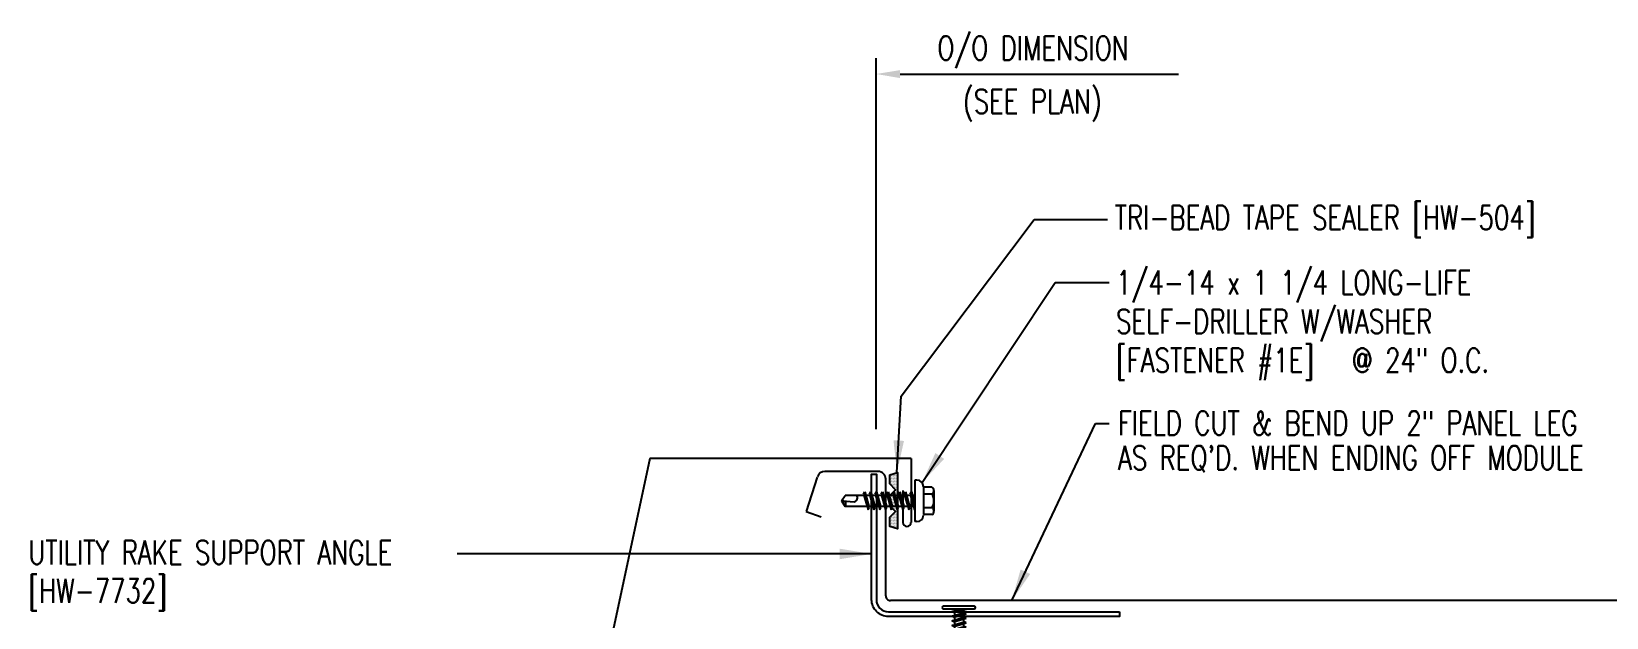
# Model space of a CAD drawing. Header units: inches. Extents: x 3.9 to 42, y 11.1 to 37.7.
# Drawn here: x 4.02 to 28.64, y 28.53 to 37.7 of the extents above; entities that cross this region are included whole.
import ezdxf

# ---------------------------------------------------------------- set-up
doc = ezdxf.new("R2010")
doc.units = ezdxf.units.IN
doc.header["$MEASUREMENT"] = 0
for name, color, linetype in [('DIM', 2, 'Continuous'), ('FASTENER', 9, 'Continuous'), ('PANEL', 11, 'Continuous'), ('STLA', 10, 'Continuous'), ('TAPE', 8, 'Continuous'), ('TEXT', 2, 'Continuous'), ('TRIM', 6, 'Continuous')]:
    doc.layers.add(name, color=color, linetype=linetype)
doc.styles.add('TEXT1', font='ROMANS.shx', dxfattribs={"width": 0.75, "height": 0.375})
doc.dimstyles.new('DETAIL$7$7', dxfattribs={"dimscale": 4, "dimtxt": 0.375, "dimasz": 0.125, "dimexe": 0.0625, "dimexo": 0.125, "dimgap": 0.0625, "dimtad": 1, "dimdec": 4, "dimzin": 3, "dimdsep": 46, "dimlunit": 4, "dimtxsty": 'TEXT1', "dimblk": 'ARCHTICK', "dimcen": 0.0625, "dimclrd": 7, "dimclre": 7, "dimclrt": 2, "dimadec": 0, "dimazin": 0, "dimtfac": 0.59375, "dimtdec": 4, "dimtmove": 2, "dimatfit": 3, "dimfxl": 0, "dimfrac": 2, "dimtolj": 1, "dimtzin": 3, "dimarcsym": 0})

# ---------------------------------------------------------------- blocks, each defined once
blk = doc.blocks.new('*X2')
at = {"color": 0}
for p, q in [((-0.434, 0.135), (-0.434, 0.135)), ((-0.434, 0.123), (-0.434, 0.123)), ((-0.422, 0.141), (-0.422, 0.141)), ((-0.422, 0.129), (-0.422, 0.129)), ((-0.422, 0.117), (-0.422, 0.117)), ((-0.422, 0.105), (-0.422, 0.105)), ((-0.422, 0.094), (-0.422, 0.094)), ((-0.422, 0.082), (-0.422, 0.082)), ((-0.41, 0.135), (-0.41, 0.135)), ((-0.41, 0.123), (-0.41, 0.123)), ((-0.41, 0.111), (-0.41, 0.111)), ((-0.41, 0.1), (-0.41, 0.1)), ((-0.41, 0.088), (-0.41, 0.088)), ((-0.41, 0.076), (-0.41, 0.076)), ((-0.41, 0.064), (-0.41, 0.064)), ((-0.41, 0.053), (-0.41, 0.053)), ((-0.41, 0.041), (-0.41, 0.041)), ((-0.398, 0.141), (-0.398, 0.141)), ((-0.398, 0.129), (-0.398, 0.129)), ((-0.398, 0.117), (-0.398, 0.117)), ((-0.398, 0.105), (-0.398, 0.105)), ((-0.398, 0.094), (-0.398, 0.094)), ((-0.398, 0.082), (-0.398, 0.082)), ((-0.398, 0.07), (-0.398, 0.07)), ((-0.398, 0.059), (-0.398, 0.059)), ((-0.398, 0.047), (-0.398, 0.047)), ((-0.398, 0.035), (-0.398, 0.035)), ((-0.398, 0.023), (-0.398, 0.023)), ((-0.387, 0.135), (-0.387, 0.135)), ((-0.387, 0.123), (-0.387, 0.123)), ((-0.387, 0.111), (-0.387, 0.111)), ((-0.387, 0.1), (-0.387, 0.1)), ((-0.387, 0.088), (-0.387, 0.088)), ((-0.387, 0.076), (-0.387, 0.076)), ((-0.387, 0.064), (-0.387, 0.064)), ((-0.387, 0.053), (-0.387, 0.053)), ((-0.387, 0.041), (-0.387, 0.041)), ((-0.387, 0.029), (-0.387, 0.029)), ((-0.375, 0.141), (-0.375, 0.141)), ((-0.375, 0.129), (-0.375, 0.129)), ((-0.375, 0.117), (-0.375, 0.117)), ((-0.375, 0.105), (-0.375, 0.105)), ((-0.375, 0.094), (-0.375, 0.094)), ((-0.375, 0.082), (-0.375, 0.082)), ((-0.375, 0.07), (-0.375, 0.07)), ((-0.375, 0.059), (-0.375, 0.059)), ((-0.375, 0.047), (-0.375, 0.047)), ((-0.375, 0.035), (-0.375, 0.035)), ((-0.375, 0.023), (-0.375, 0.023)), ((-0.363, 0.135), (-0.363, 0.135)), ((-0.363, 0.123), (-0.363, 0.123)), ((-0.363, 0.111), (-0.363, 0.111)), ((-0.363, 0.1), (-0.363, 0.1)), ((-0.363, 0.088), (-0.363, 0.088)), ((-0.363, 0.076), (-0.363, 0.076)), ((-0.363, 0.064), (-0.363, 0.064)), ((-0.363, 0.053), (-0.363, 0.053)), ((-0.363, 0.041), (-0.363, 0.041)), ((-0.363, 0.029), (-0.363, 0.029)), ((-0.352, 0.141), (-0.352, 0.141)), ((-0.352, 0.129), (-0.352, 0.129)), ((-0.352, 0.117), (-0.352, 0.117)), ((-0.352, 0.105), (-0.352, 0.105)), ((-0.352, 0.094), (-0.352, 0.094)), ((-0.352, 0.082), (-0.352, 0.082)), ((-0.352, 0.07), (-0.352, 0.07)), ((-0.352, 0.059), (-0.352, 0.059)), ((-0.352, 0.047), (-0.352, 0.047)), ((-0.352, 0.035), (-0.352, 0.035)), ((-0.352, 0.023), (-0.352, 0.023)), ((-0.34, 0.135), (-0.34, 0.135)), ((-0.34, 0.123), (-0.34, 0.123)), ((-0.34, 0.111), (-0.34, 0.111)), ((-0.34, 0.1), (-0.34, 0.1)), ((-0.34, 0.088), (-0.34, 0.088)), ((-0.34, 0.076), (-0.34, 0.076)), ((-0.34, 0.064), (-0.34, 0.064)), ((-0.34, 0.053), (-0.34, 0.053)), ((-0.34, 0.041), (-0.34, 0.041)), ((-0.34, 0.029), (-0.34, 0.029)), ((-0.328, 0.141), (-0.328, 0.141)), ((-0.328, 0.129), (-0.328, 0.129)), ((-0.328, 0.117), (-0.328, 0.117)), ((-0.328, 0.105), (-0.328, 0.105)), ((-0.328, 0.094), (-0.328, 0.094)), ((-0.328, 0.082), (-0.328, 0.082)), ((-0.328, 0.07), (-0.328, 0.07)), ((-0.328, 0.059), (-0.328, 0.059)), ((-0.328, 0.047), (-0.328, 0.047)), ((-0.328, 0.035), (-0.328, 0.035)), ((-0.328, 0.023), (-0.328, 0.023)), ((-0.316, 0.135), (-0.316, 0.135)), ((-0.316, 0.123), (-0.316, 0.123)), ((-0.316, 0.111), (-0.316, 0.111)), ((-0.316, 0.1), (-0.316, 0.1)), ((-0.316, 0.088), (-0.316, 0.088)), ((-0.316, 0.076), (-0.316, 0.076)), ((-0.316, 0.064), (-0.316, 0.064)), ((-0.316, 0.053), (-0.316, 0.053)), ((-0.316, 0.041), (-0.316, 0.041)), ((-0.316, 0.029), (-0.316, 0.029)), ((-0.305, 0.141), (-0.305, 0.141)), ((-0.305, 0.129), (-0.305, 0.129)), ((-0.305, 0.117), (-0.305, 0.117)), ((-0.305, 0.105), (-0.305, 0.105)), ((-0.305, 0.094), (-0.305, 0.094)), ((-0.305, 0.082), (-0.305, 0.082)), ((-0.305, 0.07), (-0.305, 0.07)), ((-0.305, 0.059), (-0.305, 0.059)), ((-0.305, 0.047), (-0.305, 0.047)), ((-0.305, 0.035), (-0.305, 0.035)), ((-0.305, 0.023), (-0.305, 0.023)), ((-0.293, 0.135), (-0.293, 0.135)), ((-0.293, 0.123), (-0.293, 0.123)), ((-0.293, 0.111), (-0.293, 0.111)), ((-0.293, 0.1), (-0.293, 0.1)), ((-0.293, 0.088), (-0.293, 0.088)), ((-0.293, 0.076), (-0.293, 0.076)), ((-0.293, 0.064), (-0.293, 0.064)), ((-0.293, 0.053), (-0.293, 0.053)), ((-0.293, 0.041), (-0.293, 0.041)), ((-0.293, 0.029), (-0.293, 0.029)), ((-0.281, 0.141), (-0.281, 0.141)), ((-0.281, 0.129), (-0.281, 0.129)), ((-0.281, 0.117), (-0.281, 0.117)), ((-0.281, 0.105), (-0.281, 0.105)), ((-0.281, 0.094), (-0.281, 0.094)), ((-0.281, 0.082), (-0.281, 0.082)), ((-0.281, 0.07), (-0.281, 0.07)), ((-0.281, 0.059), (-0.281, 0.059)), ((-0.281, 0.047), (-0.281, 0.047)), ((-0.281, 0.035), (-0.281, 0.035)), ((-0.281, 0.023), (-0.281, 0.023)), ((-0.27, 0.135), (-0.27, 0.135)), ((-0.27, 0.123), (-0.27, 0.123)), ((-0.27, 0.111), (-0.27, 0.111)), ((-0.27, 0.1), (-0.27, 0.1)), ((-0.27, 0.088), (-0.27, 0.088)), ((-0.27, 0.076), (-0.27, 0.076)), ((-0.27, 0.064), (-0.27, 0.064)), ((-0.27, 0.053), (-0.27, 0.053)), ((-0.27, 0.041), (-0.27, 0.041)), ((-0.27, 0.029), (-0.27, 0.029)), ((-0.258, 0.141), (-0.258, 0.141)), ((-0.258, 0.129), (-0.258, 0.129)), ((-0.258, 0.117), (-0.258, 0.117)), ((-0.258, 0.105), (-0.258, 0.105)), ((-0.258, 0.094), (-0.258, 0.094)), ((-0.258, 0.082), (-0.258, 0.082)), ((-0.258, 0.07), (-0.258, 0.07)), ((-0.258, 0.059), (-0.258, 0.059)), ((-0.258, 0.047), (-0.258, 0.047)), ((-0.258, 0.035), (-0.258, 0.035)), ((-0.258, 0.023), (-0.258, 0.023)), ((-0.246, 0.135), (-0.246, 0.135)), ((-0.246, 0.123), (-0.246, 0.123)), ((-0.246, 0.111), (-0.246, 0.111)), ((-0.246, 0.1), (-0.246, 0.1)), ((-0.246, 0.088), (-0.246, 0.088)), ((-0.246, 0.076), (-0.246, 0.076)), ((-0.246, 0.064), (-0.246, 0.064)), ((-0.246, 0.053), (-0.246, 0.053)), ((-0.246, 0.041), (-0.246, 0.041)), ((-0.234, 0.141), (-0.234, 0.141)), ((-0.234, 0.129), (-0.234, 0.129)), ((-0.234, 0.117), (-0.234, 0.117)), ((-0.234, 0.105), (-0.234, 0.105)), ((-0.234, 0.094), (-0.234, 0.094)), ((-0.234, 0.082), (-0.234, 0.082)), ((-0.234, 0.07), (-0.234, 0.07)), ((-0.234, 0.059), (-0.234, 0.059)), ((-0.234, 0.047), (-0.234, 0.047)), ((-0.223, 0.135), (-0.223, 0.135)), ((-0.223, 0.123), (-0.223, 0.123)), ((-0.223, 0.111), (-0.223, 0.111)), ((-0.223, 0.1), (-0.223, 0.1)), ((-0.223, 0.088), (-0.223, 0.088)), ((-0.223, 0.076), (-0.223, 0.076)), ((-0.223, 0.064), (-0.223, 0.064)), ((-0.211, 0.141), (-0.211, 0.141)), ((-0.211, 0.129), (-0.211, 0.129)), ((-0.211, 0.117), (-0.211, 0.117)), ((-0.211, 0.105), (-0.211, 0.105)), ((-0.211, 0.094), (-0.211, 0.094)), ((-0.211, 0.082), (-0.211, 0.082)), ((-0.211, 0.07), (-0.211, 0.07)), ((-0.199, 0.135), (-0.199, 0.135)), ((-0.199, 0.123), (-0.199, 0.123)), ((-0.199, 0.111), (-0.199, 0.111)), ((-0.199, 0.1), (-0.199, 0.1)), ((-0.199, 0.088), (-0.199, 0.088)), ((-0.188, 0.141), (-0.188, 0.141)), ((-0.188, 0.129), (-0.188, 0.129)), ((-0.188, 0.117), (-0.188, 0.117)), ((-0.188, 0.105), (-0.188, 0.105)), ((-0.188, 0.094), (-0.188, 0.094)), ((-0.176, 0.135), (-0.176, 0.135)), ((-0.176, 0.123), (-0.176, 0.123)), ((-0.176, 0.111), (-0.176, 0.111)), ((-0.164, 0.141), (-0.164, 0.141)), ((-0.164, 0.129), (-0.164, 0.129)), ((-0.164, 0.117), (-0.164, 0.117)), ((-0.164, 0.105), (-0.164, 0.105)), ((-0.152, 0.135), (-0.152, 0.135)), ((-0.152, 0.123), (-0.152, 0.123)), ((-0.152, 0.111), (-0.152, 0.111)), ((-0.152, 0.1), (-0.152, 0.1)), ((-0.141, 0.141), (-0.141, 0.141)), ((-0.141, 0.129), (-0.141, 0.129)), ((-0.141, 0.117), (-0.141, 0.117)), ((-0.141, 0.105), (-0.141, 0.105)), ((-0.141, 0.094), (-0.141, 0.094)), ((-0.141, 0.082), (-0.141, 0.082)), ((-0.129, 0.135), (-0.129, 0.135)), ((-0.129, 0.123), (-0.129, 0.123)), ((-0.129, 0.111), (-0.129, 0.111)), ((-0.129, 0.1), (-0.129, 0.1)), ((-0.129, 0.088), (-0.129, 0.088)), ((-0.129, 0.076), (-0.129, 0.076)), ((-0.117, 0.141), (-0.117, 0.141)), ((-0.117, 0.129), (-0.117, 0.129)), ((-0.117, 0.117), (-0.117, 0.117)), ((-0.117, 0.105), (-0.117, 0.105)), ((-0.117, 0.094), (-0.117, 0.094)), ((-0.117, 0.082), (-0.117, 0.082)), ((-0.117, 0.07), (-0.117, 0.07)), ((-0.117, 0.059), (-0.117, 0.059)), ((-0.105, 0.135), (-0.105, 0.135)), ((-0.105, 0.123), (-0.105, 0.123)), ((-0.105, 0.111), (-0.105, 0.111)), ((-0.105, 0.1), (-0.105, 0.1)), ((-0.105, 0.088), (-0.105, 0.088)), ((-0.105, 0.076), (-0.105, 0.076)), ((-0.105, 0.064), (-0.105, 0.064)), ((-0.105, 0.053), (-0.105, 0.053)), ((-0.094, 0.141), (-0.094, 0.141)), ((-0.094, 0.129), (-0.094, 0.129)), ((-0.094, 0.117), (-0.094, 0.117)), ((-0.094, 0.105), (-0.094, 0.105)), ((-0.094, 0.094), (-0.094, 0.094)), ((-0.094, 0.082), (-0.094, 0.082)), ((-0.094, 0.07), (-0.094, 0.07)), ((-0.094, 0.059), (-0.094, 0.059)), ((-0.094, 0.047), (-0.094, 0.047)), ((-0.094, 0.035), (-0.094, 0.035)), ((-0.082, 0.135), (-0.082, 0.135)), ((-0.082, 0.123), (-0.082, 0.123)), ((-0.082, 0.111), (-0.082, 0.111)), ((-0.082, 0.1), (-0.082, 0.1)), ((-0.082, 0.088), (-0.082, 0.088)), ((-0.082, 0.076), (-0.082, 0.076)), ((-0.082, 0.064), (-0.082, 0.064)), ((-0.082, 0.053), (-0.082, 0.053)), ((-0.082, 0.041), (-0.082, 0.041)), ((-0.082, 0.029), (-0.082, 0.029)), ((-0.07, 0.141), (-0.07, 0.141)), ((-0.07, 0.129), (-0.07, 0.129)), ((-0.07, 0.117), (-0.07, 0.117)), ((-0.07, 0.105), (-0.07, 0.105)), ((-0.07, 0.094), (-0.07, 0.094)), ((-0.07, 0.082), (-0.07, 0.082)), ((-0.07, 0.07), (-0.07, 0.07)), ((-0.07, 0.059), (-0.07, 0.059)), ((-0.07, 0.047), (-0.07, 0.047)), ((-0.07, 0.035), (-0.07, 0.035)), ((-0.07, 0.023), (-0.07, 0.023)), ((-0.059, 0.135), (-0.059, 0.135)), ((-0.059, 0.123), (-0.059, 0.123)), ((-0.059, 0.111), (-0.059, 0.111)), ((-0.059, 0.1), (-0.059, 0.1)), ((-0.059, 0.088), (-0.059, 0.088)), ((-0.059, 0.076), (-0.059, 0.076)), ((-0.059, 0.064), (-0.059, 0.064)), ((-0.059, 0.053), (-0.059, 0.053)), ((-0.059, 0.041), (-0.059, 0.041)), ((-0.059, 0.029), (-0.059, 0.029)), ((-0.047, 0.141), (-0.047, 0.141)), ((-0.047, 0.129), (-0.047, 0.129)), ((-0.047, 0.117), (-0.047, 0.117)), ((-0.047, 0.105), (-0.047, 0.105)), ((-0.047, 0.094), (-0.047, 0.094)), ((-0.047, 0.082), (-0.047, 0.082)), ((-0.047, 0.07), (-0.047, 0.07)), ((-0.047, 0.059), (-0.047, 0.059)), ((-0.047, 0.047), (-0.047, 0.047)), ((-0.047, 0.035), (-0.047, 0.035)), ((-0.047, 0.023), (-0.047, 0.023)), ((-0.035, 0.135), (-0.035, 0.135)), ((-0.035, 0.123), (-0.035, 0.123)), ((-0.035, 0.111), (-0.035, 0.111)), ((-0.035, 0.1), (-0.035, 0.1)), ((-0.035, 0.088), (-0.035, 0.088)), ((-0.035, 0.076), (-0.035, 0.076)), ((-0.035, 0.064), (-0.035, 0.064)), ((-0.035, 0.053), (-0.035, 0.053)), ((-0.035, 0.041), (-0.035, 0.041)), ((-0.035, 0.029), (-0.035, 0.029)), ((-0.023, 0.141), (-0.023, 0.141)), ((-0.023, 0.129), (-0.023, 0.129)), ((-0.023, 0.117), (-0.023, 0.117)), ((-0.023, 0.105), (-0.023, 0.105)), ((-0.023, 0.094), (-0.023, 0.094)), ((-0.023, 0.082), (-0.023, 0.082)), ((-0.023, 0.07), (-0.023, 0.07)), ((-0.023, 0.059), (-0.023, 0.059)), ((-0.023, 0.047), (-0.023, 0.047)), ((-0.023, 0.035), (-0.023, 0.035)), ((-0.023, 0.023), (-0.023, 0.023)), ((-0.012, 0.135), (-0.012, 0.135)), ((-0.012, 0.123), (-0.012, 0.123)), ((-0.012, 0.111), (-0.012, 0.111)), ((-0.012, 0.1), (-0.012, 0.1)), ((-0.012, 0.088), (-0.012, 0.088)), ((-0.012, 0.076), (-0.012, 0.076)), ((-0.012, 0.064), (-0.012, 0.064)), ((-0.012, 0.053), (-0.012, 0.053)), ((-0.012, 0.041), (-0.012, 0.041)), ((-0.012, 0.029), (-0.012, 0.029)), ((0, 0.141), (0, 0.141)), ((0, 0.129), (0, 0.129)), ((0, 0.117), (0, 0.117)), ((0, 0.105), (0, 0.105)), ((0, 0.094), (0, 0.094)), ((0, 0.082), (0, 0.082)), ((0, 0.07), (0, 0.07)), ((0, 0.059), (0, 0.059)), ((0, 0.047), (0, 0.047)), ((0, 0.035), (0, 0.035)), ((0, 0.023), (0, 0.023)), ((0.012, 0.135), (0.012, 0.135)), ((0.012, 0.123), (0.012, 0.123)), ((0.012, 0.111), (0.012, 0.111)), ((0.012, 0.1), (0.012, 0.1)), ((0.012, 0.088), (0.012, 0.088)), ((0.012, 0.076), (0.012, 0.076)), ((0.012, 0.064), (0.012, 0.064)), ((0.012, 0.053), (0.012, 0.053)), ((0.012, 0.041), (0.012, 0.041)), ((0.012, 0.029), (0.012, 0.029)), ((0.023, 0.141), (0.023, 0.141)), ((0.023, 0.129), (0.023, 0.129)), ((0.023, 0.117), (0.023, 0.117)), ((0.023, 0.105), (0.023, 0.105)), ((0.023, 0.094), (0.023, 0.094)), ((0.023, 0.082), (0.023, 0.082)), ((0.023, 0.07), (0.023, 0.07)), ((0.023, 0.059), (0.023, 0.059)), ((0.023, 0.047), (0.023, 0.047)), ((0.023, 0.035), (0.023, 0.035)), ((0.023, 0.023), (0.023, 0.023)), ((0.035, 0.135), (0.035, 0.135)), ((0.035, 0.123), (0.035, 0.123)), ((0.035, 0.111), (0.035, 0.111)), ((0.035, 0.1), (0.035, 0.1)), ((0.035, 0.088), (0.035, 0.088)), ((0.035, 0.076), (0.035, 0.076)), ((0.035, 0.064), (0.035, 0.064)), ((0.035, 0.053), (0.035, 0.053)), ((0.035, 0.041), (0.035, 0.041)), ((0.035, 0.029), (0.035, 0.029)), ((0.047, 0.141), (0.047, 0.141)), ((0.047, 0.129), (0.047, 0.129)), ((0.047, 0.117), (0.047, 0.117)), ((0.047, 0.105), (0.047, 0.105)), ((0.047, 0.094), (0.047, 0.094)), ((0.047, 0.082), (0.047, 0.082)), ((0.047, 0.07), (0.047, 0.07)), ((0.047, 0.059), (0.047, 0.059)), ((0.047, 0.047), (0.047, 0.047)), ((0.047, 0.035), (0.047, 0.035)), ((0.047, 0.023), (0.047, 0.023)), ((0.059, 0.135), (0.059, 0.135)), ((0.059, 0.123), (0.059, 0.123)), ((0.059, 0.111), (0.059, 0.111)), ((0.059, 0.1), (0.059, 0.1)), ((0.059, 0.088), (0.059, 0.088)), ((0.059, 0.076), (0.059, 0.076)), ((0.059, 0.064), (0.059, 0.064)), ((0.059, 0.053), (0.059, 0.053)), ((0.059, 0.041), (0.059, 0.041)), ((0.059, 0.029), (0.059, 0.029)), ((0.07, 0.141), (0.07, 0.141)), ((0.07, 0.129), (0.07, 0.129)), ((0.07, 0.117), (0.07, 0.117)), ((0.07, 0.105), (0.07, 0.105)), ((0.07, 0.094), (0.07, 0.094)), ((0.07, 0.082), (0.07, 0.082)), ((0.07, 0.07), (0.07, 0.07)), ((0.07, 0.059), (0.07, 0.059)), ((0.07, 0.047), (0.07, 0.047)), ((0.07, 0.035), (0.07, 0.035)), ((0.07, 0.023), (0.07, 0.023)), ((0.082, 0.135), (0.082, 0.135)), ((0.082, 0.123), (0.082, 0.123)), ((0.082, 0.111), (0.082, 0.111)), ((0.082, 0.1), (0.082, 0.1)), ((0.082, 0.088), (0.082, 0.088)), ((0.082, 0.076), (0.082, 0.076)), ((0.082, 0.064), (0.082, 0.064)), ((0.082, 0.053), (0.082, 0.053)), ((0.082, 0.041), (0.082, 0.041)), ((0.082, 0.029), (0.082, 0.029)), ((0.094, 0.141), (0.094, 0.141)), ((0.094, 0.129), (0.094, 0.129)), ((0.094, 0.117), (0.094, 0.117)), ((0.094, 0.105), (0.094, 0.105)), ((0.094, 0.094), (0.094, 0.094)), ((0.094, 0.082), (0.094, 0.082)), ((0.094, 0.07), (0.094, 0.07)), ((0.094, 0.059), (0.094, 0.059)), ((0.094, 0.047), (0.094, 0.047)), ((0.094, 0.035), (0.094, 0.035)), ((0.105, 0.135), (0.105, 0.135)), ((0.105, 0.123), (0.105, 0.123)), ((0.105, 0.111), (0.105, 0.111)), ((0.105, 0.1), (0.105, 0.1)), ((0.105, 0.088), (0.105, 0.088)), ((0.105, 0.076), (0.105, 0.076)), ((0.105, 0.064), (0.105, 0.064)), ((0.105, 0.053), (0.105, 0.053)), ((0.117, 0.141), (0.117, 0.141)), ((0.117, 0.129), (0.117, 0.129)), ((0.117, 0.117), (0.117, 0.117)), ((0.117, 0.105), (0.117, 0.105)), ((0.117, 0.094), (0.117, 0.094)), ((0.117, 0.082), (0.117, 0.082)), ((0.117, 0.07), (0.117, 0.07)), ((0.117, 0.059), (0.117, 0.059)), ((0.129, 0.135), (0.129, 0.135)), ((0.129, 0.123), (0.129, 0.123)), ((0.129, 0.111), (0.129, 0.111)), ((0.129, 0.1), (0.129, 0.1)), ((0.129, 0.088), (0.129, 0.088)), ((0.129, 0.076), (0.129, 0.076)), ((0.141, 0.141), (0.141, 0.141)), ((0.141, 0.129), (0.141, 0.129)), ((0.141, 0.117), (0.141, 0.117)), ((0.141, 0.105), (0.141, 0.105)), ((0.141, 0.094), (0.141, 0.094)), ((0.141, 0.082), (0.141, 0.082)), ((0.152, 0.135), (0.152, 0.135)), ((0.152, 0.123), (0.152, 0.123)), ((0.152, 0.111), (0.152, 0.111)), ((0.152, 0.1), (0.152, 0.1)), ((0.164, 0.141), (0.164, 0.141)), ((0.164, 0.129), (0.164, 0.129)), ((0.164, 0.117), (0.164, 0.117)), ((0.164, 0.105), (0.164, 0.105)), ((0.176, 0.135), (0.176, 0.135)), ((0.176, 0.123), (0.176, 0.123)), ((0.176, 0.111), (0.176, 0.111)), ((0.188, 0.141), (0.188, 0.141)), ((0.188, 0.129), (0.188, 0.129)), ((0.188, 0.117), (0.188, 0.117)), ((0.188, 0.105), (0.188, 0.105)), ((0.188, 0.094), (0.188, 0.094)), ((0.199, 0.135), (0.199, 0.135)), ((0.199, 0.123), (0.199, 0.123)), ((0.199, 0.111), (0.199, 0.111)), ((0.199, 0.1), (0.199, 0.1)), ((0.199, 0.088), (0.199, 0.088)), ((0.211, 0.141), (0.211, 0.141)), ((0.211, 0.129), (0.211, 0.129)), ((0.211, 0.117), (0.211, 0.117)), ((0.211, 0.105), (0.211, 0.105)), ((0.211, 0.094), (0.211, 0.094)), ((0.211, 0.082), (0.211, 0.082)), ((0.211, 0.07), (0.211, 0.07)), ((0.223, 0.135), (0.223, 0.135)), ((0.223, 0.123), (0.223, 0.123)), ((0.223, 0.111), (0.223, 0.111)), ((0.223, 0.1), (0.223, 0.1)), ((0.223, 0.088), (0.223, 0.088)), ((0.223, 0.076), (0.223, 0.076)), ((0.223, 0.064), (0.223, 0.064)), ((0.234, 0.141), (0.234, 0.141)), ((0.234, 0.129), (0.234, 0.129)), ((0.234, 0.117), (0.234, 0.117)), ((0.234, 0.105), (0.234, 0.105)), ((0.234, 0.094), (0.234, 0.094)), ((0.234, 0.082), (0.234, 0.082)), ((0.234, 0.07), (0.234, 0.07)), ((0.234, 0.059), (0.234, 0.059)), ((0.234, 0.047), (0.234, 0.047)), ((0.246, 0.135), (0.246, 0.135)), ((0.246, 0.123), (0.246, 0.123)), ((0.246, 0.111), (0.246, 0.111)), ((0.246, 0.1), (0.246, 0.1)), ((0.246, 0.088), (0.246, 0.088)), ((0.246, 0.076), (0.246, 0.076)), ((0.246, 0.064), (0.246, 0.064)), ((0.246, 0.053), (0.246, 0.053)), ((0.246, 0.041), (0.246, 0.041)), ((0.258, 0.141), (0.258, 0.141)), ((0.258, 0.129), (0.258, 0.129)), ((0.258, 0.117), (0.258, 0.117)), ((0.258, 0.105), (0.258, 0.105)), ((0.258, 0.094), (0.258, 0.094)), ((0.258, 0.082), (0.258, 0.082)), ((0.258, 0.07), (0.258, 0.07)), ((0.258, 0.059), (0.258, 0.059)), ((0.258, 0.047), (0.258, 0.047)), ((0.258, 0.035), (0.258, 0.035)), ((0.258, 0.023), (0.258, 0.023)), ((0.27, 0.135), (0.27, 0.135)), ((0.27, 0.123), (0.27, 0.123)), ((0.27, 0.111), (0.27, 0.111)), ((0.27, 0.1), (0.27, 0.1)), ((0.27, 0.088), (0.27, 0.088)), ((0.27, 0.076), (0.27, 0.076)), ((0.27, 0.064), (0.27, 0.064)), ((0.27, 0.053), (0.27, 0.053)), ((0.27, 0.041), (0.27, 0.041)), ((0.27, 0.029), (0.27, 0.029)), ((0.281, 0.141), (0.281, 0.141)), ((0.281, 0.129), (0.281, 0.129)), ((0.281, 0.117), (0.281, 0.117)), ((0.281, 0.105), (0.281, 0.105)), ((0.281, 0.094), (0.281, 0.094)), ((0.281, 0.082), (0.281, 0.082)), ((0.281, 0.07), (0.281, 0.07)), ((0.281, 0.059), (0.281, 0.059)), ((0.281, 0.047), (0.281, 0.047)), ((0.281, 0.035), (0.281, 0.035)), ((0.281, 0.023), (0.281, 0.023)), ((0.293, 0.135), (0.293, 0.135)), ((0.293, 0.123), (0.293, 0.123)), ((0.293, 0.111), (0.293, 0.111)), ((0.293, 0.1), (0.293, 0.1)), ((0.293, 0.088), (0.293, 0.088)), ((0.293, 0.076), (0.293, 0.076)), ((0.293, 0.064), (0.293, 0.064)), ((0.293, 0.053), (0.293, 0.053)), ((0.293, 0.041), (0.293, 0.041)), ((0.293, 0.029), (0.293, 0.029)), ((0.305, 0.141), (0.305, 0.141)), ((0.305, 0.129), (0.305, 0.129)), ((0.305, 0.117), (0.305, 0.117)), ((0.305, 0.105), (0.305, 0.105)), ((0.305, 0.094), (0.305, 0.094)), ((0.305, 0.082), (0.305, 0.082)), ((0.305, 0.07), (0.305, 0.07)), ((0.305, 0.059), (0.305, 0.059)), ((0.305, 0.047), (0.305, 0.047)), ((0.305, 0.035), (0.305, 0.035)), ((0.305, 0.023), (0.305, 0.023)), ((0.316, 0.135), (0.316, 0.135)), ((0.316, 0.123), (0.316, 0.123)), ((0.316, 0.111), (0.316, 0.111)), ((0.316, 0.1), (0.316, 0.1)), ((0.316, 0.088), (0.316, 0.088)), ((0.316, 0.076), (0.316, 0.076)), ((0.316, 0.064), (0.316, 0.064)), ((0.316, 0.053), (0.316, 0.053)), ((0.316, 0.041), (0.316, 0.041)), ((0.316, 0.029), (0.316, 0.029)), ((0.328, 0.141), (0.328, 0.141)), ((0.328, 0.129), (0.328, 0.129)), ((0.328, 0.117), (0.328, 0.117)), ((0.328, 0.105), (0.328, 0.105)), ((0.328, 0.094), (0.328, 0.094)), ((0.328, 0.082), (0.328, 0.082)), ((0.328, 0.07), (0.328, 0.07)), ((0.328, 0.059), (0.328, 0.059)), ((0.328, 0.047), (0.328, 0.047)), ((0.328, 0.035), (0.328, 0.035)), ((0.328, 0.023), (0.328, 0.023)), ((0.34, 0.135), (0.34, 0.135)), ((0.34, 0.123), (0.34, 0.123)), ((0.34, 0.111), (0.34, 0.111)), ((0.34, 0.1), (0.34, 0.1)), ((0.34, 0.088), (0.34, 0.088)), ((0.34, 0.076), (0.34, 0.076)), ((0.34, 0.064), (0.34, 0.064)), ((0.34, 0.053), (0.34, 0.053)), ((0.34, 0.041), (0.34, 0.041)), ((0.34, 0.029), (0.34, 0.029)), ((0.352, 0.141), (0.352, 0.141)), ((0.352, 0.129), (0.352, 0.129)), ((0.352, 0.117), (0.352, 0.117)), ((0.352, 0.105), (0.352, 0.105)), ((0.352, 0.094), (0.352, 0.094)), ((0.352, 0.082), (0.352, 0.082)), ((0.352, 0.07), (0.352, 0.07)), ((0.352, 0.059), (0.352, 0.059)), ((0.352, 0.047), (0.352, 0.047)), ((0.352, 0.035), (0.352, 0.035)), ((0.352, 0.023), (0.352, 0.023)), ((0.363, 0.135), (0.363, 0.135)), ((0.363, 0.123), (0.363, 0.123)), ((0.363, 0.111), (0.363, 0.111)), ((0.363, 0.1), (0.363, 0.1)), ((0.363, 0.088), (0.363, 0.088)), ((0.363, 0.076), (0.363, 0.076)), ((0.363, 0.064), (0.363, 0.064)), ((0.363, 0.053), (0.363, 0.053)), ((0.363, 0.041), (0.363, 0.041)), ((0.363, 0.029), (0.363, 0.029)), ((0.375, 0.141), (0.375, 0.141)), ((0.375, 0.129), (0.375, 0.129)), ((0.375, 0.117), (0.375, 0.117)), ((0.375, 0.105), (0.375, 0.105)), ((0.375, 0.094), (0.375, 0.094)), ((0.375, 0.082), (0.375, 0.082)), ((0.375, 0.07), (0.375, 0.07)), ((0.375, 0.059), (0.375, 0.059)), ((0.375, 0.047), (0.375, 0.047)), ((0.375, 0.035), (0.375, 0.035)), ((0.375, 0.023), (0.375, 0.023)), ((0.387, 0.135), (0.387, 0.135)), ((0.387, 0.123), (0.387, 0.123)), ((0.387, 0.111), (0.387, 0.111)), ((0.387, 0.1), (0.387, 0.1)), ((0.387, 0.088), (0.387, 0.088)), ((0.387, 0.076), (0.387, 0.076)), ((0.387, 0.064), (0.387, 0.064)), ((0.387, 0.053), (0.387, 0.053)), ((0.387, 0.041), (0.387, 0.041)), ((0.387, 0.029), (0.387, 0.029)), ((0.398, 0.141), (0.398, 0.141)), ((0.398, 0.129), (0.398, 0.129)), ((0.398, 0.117), (0.398, 0.117)), ((0.398, 0.105), (0.398, 0.105)), ((0.398, 0.094), (0.398, 0.094)), ((0.398, 0.082), (0.398, 0.082)), ((0.398, 0.07), (0.398, 0.07)), ((0.398, 0.059), (0.398, 0.059)), ((0.398, 0.047), (0.398, 0.047)), ((0.398, 0.035), (0.398, 0.035)), ((0.398, 0.023), (0.398, 0.023)), ((0.41, 0.135), (0.41, 0.135)), ((0.41, 0.123), (0.41, 0.123)), ((0.41, 0.111), (0.41, 0.111)), ((0.41, 0.1), (0.41, 0.1)), ((0.41, 0.088), (0.41, 0.088)), ((0.41, 0.076), (0.41, 0.076)), ((0.41, 0.064), (0.41, 0.064)), ((0.41, 0.053), (0.41, 0.053)), ((0.41, 0.041), (0.41, 0.041)), ((0.422, 0.141), (0.422, 0.141)), ((0.422, 0.129), (0.422, 0.129)), ((0.422, 0.117), (0.422, 0.117)), ((0.422, 0.105), (0.422, 0.105)), ((0.422, 0.094), (0.422, 0.094)), ((0.422, 0.082), (0.422, 0.082)), ((0.434, 0.135), (0.434, 0.135)), ((0.434, 0.123), (0.434, 0.123))]:
    blk.add_line(p, q, dxfattribs=at)
blk = doc.blocks.new('MB_DBTAP')
at = {"layer": 'TAPE', "color": 9}
blk.add_lwpolyline([(-0.403, 0.018), (-0.442, 0.141), (0.442, 0.141), (0.403, 0.018), (0.26, 0.018), (0.17, 0.109), (0.079, 0.018), (0, 0.018), (-0.079, 0.018), (-0.17, 0.109), (-0.26, 0.018)], close=True, dxfattribs=at)
at = {"layer": 'TAPE', "color": 251}
blk.add_blockref('*X2', (0, 0), dxfattribs=at)
blk = doc.blocks.new('MB_DW3')
at = {"layer": 'FASTENER'}
for p, q in [((-0.215, 0.305), (-0.215, 0.171)), ((-0.161, 0.337), (0.161, 0.337)), ((-0.107, 0.305), (-0.107, 0.171)), ((0.107, 0.305), (0.107, 0.171)), ((0.215, 0.305), (0.215, 0.171)), ((-0.324, 0.071), (-0.324, 0.037)), ((-0.324, 0.037), (0.324, 0.037)), ((-0.224, 0.171), (0.215, 0.171)), ((-0.139, -0.016), (0.046, 0.037)), ((-0.104, -0.036), (0.139, 0.033)), ((-0.086, 0.037), (0.086, 0.037)), ((-0.086, 0.037), (-0.086, -0.001)), ((0.086, 0.037), (0.133, 0.037)), ((0.086, 0.018), (0.086, -0.042)), ((0.139, 0.033), (0.133, 0.037)), ((0.324, 0.071), (0.324, 0.037)), ((-0.104, -0.036), (-0.139, -0.016)), ((-0.139, -0.107), (0.104, -0.038)), ((-0.104, -0.127), (-0.139, -0.107)), ((-0.139, -0.198), (0.104, -0.128)), ((-0.104, -0.218), (-0.139, -0.198)), ((-0.139, -0.289), (0.104, -0.219)), ((-0.104, -0.127), (0.139, -0.058)), ((-0.104, -0.218), (0.139, -0.149)), ((-0.104, -0.309), (0.139, -0.239)), ((-0.086, -0.031), (-0.086, -0.092)), ((-0.086, -0.122), (-0.086, -0.183)), ((-0.086, -0.213), (-0.086, -0.274)), ((0.086, -0.073), (0.086, -0.133)), ((0.086, -0.164), (0.086, -0.224)), ((0.139, -0.058), (0.104, -0.038)), ((0.139, -0.149), (0.104, -0.128)), ((0.139, -0.239), (0.104, -0.219)), ((-0.104, -0.309), (-0.139, -0.289)), ((-0.139, -0.38), (0.104, -0.31)), ((-0.104, -0.4), (-0.139, -0.38)), ((-0.139, -0.47), (0.104, -0.401)), ((-0.104, -0.491), (-0.139, -0.47)), ((-0.139, -0.561), (0.104, -0.492)), ((-0.104, -0.4), (0.139, -0.33)), ((-0.104, -0.491), (0.139, -0.421)), ((-0.086, -0.304), (-0.086, -0.364)), ((-0.086, -0.395), (-0.086, -0.455)), ((-0.086, -0.486), (-0.086, -0.546)), ((0.086, -0.255), (0.086, -0.315)), ((0.086, -0.345), (0.086, -0.406)), ((0.086, -0.436), (0.086, -0.497)), ((0.139, -0.33), (0.104, -0.31)), ((0.139, -0.421), (0.104, -0.401)), ((0.139, -0.512), (0.104, -0.492)), ((-0.104, -0.581), (-0.139, -0.561)), ((-0.139, -0.652), (0.104, -0.583)), ((-0.104, -0.672), (-0.139, -0.652)), ((-0.139, -0.743), (0.104, -0.674)), ((-0.104, -0.581), (0.139, -0.512)), ((-0.104, -0.672), (0.139, -0.603)), ((-0.104, -0.763), (0.139, -0.694)), ((-0.086, -0.577), (-0.086, -0.637)), ((-0.086, -0.667), (-0.086, -0.728)), ((0.086, -0.527), (0.086, -0.588)), ((0.086, -0.618), (0.086, -0.679)), ((0.086, -0.709), (0.086, -1.05)), ((0.139, -0.603), (0.104, -0.583)), ((0.139, -0.694), (0.104, -0.674)), ((-0.104, -0.763), (-0.139, -0.743)), ((-0.086, -0.758), (-0.086, -1.05)), ((-0.002, -1.095), (0.014, -0.909)), ((0, -1.111), (-0.086, -1.05)), ((0, -1.111), (0.086, -1.05))]:
    blk.add_line(p, q, dxfattribs=at)
for centre, radius, start, end in [((-0.161, 0.274), 0.0628, 29.8754, 150.1246), ((0, 0.141), 0.196, 56.9974, 123.0026), ((0.161, 0.274), 0.0628, 29.8754, 150.1246), ((-0.224, 0.071), 0.1, 90, 180), ((0.224, 0.071), 0.1, 0, 90), ((-0.046, -0.921), 0.0615, 11.1445, 130.906), ((0.054, -1.097), 0.0563, 55.4585, 194.8454)]:
    blk.add_arc(centre, radius, start, end, dxfattribs=at)
blk = doc.blocks.new('sd5')
at = {"layer": 'FASTENER'}
for p, q in [((-0.24, 0.082), (0.24, 0.082)), ((-0.24, 0.037), (0.24, 0.037)), ((-0.111, -0.005), (0.037, 0.037)), ((-0.083, -0.021), (0.111, 0.034)), ((-0.069, 0.037), (0.069, 0.037)), ((-0.069, 0.037), (-0.069, 0.007)), ((0.069, 0.037), (0.106, 0.037)), ((0.069, 0.022), (0.069, -0.027)), ((0.111, 0.034), (0.106, 0.037)), ((-0.083, -0.021), (-0.111, -0.005)), ((-0.111, -0.078), (0.083, -0.023)), ((-0.083, -0.094), (-0.111, -0.078)), ((-0.111, -0.151), (0.083, -0.095)), ((-0.083, -0.167), (-0.111, -0.151)), ((-0.111, -0.224), (0.083, -0.168)), ((-0.083, -0.24), (-0.111, -0.224)), ((-0.111, -0.296), (0.083, -0.241)), ((-0.083, -0.094), (0.111, -0.039)), ((-0.083, -0.167), (0.111, -0.111)), ((-0.083, -0.24), (0.111, -0.184)), ((-0.069, -0.018), (-0.069, -0.066)), ((-0.069, -0.09), (-0.069, -0.139)), ((-0.069, -0.163), (-0.069, -0.211)), ((-0.069, -0.236), (-0.069, -0.284)), ((0.069, -0.051), (0.069, -0.099)), ((0.069, -0.124), (0.069, -0.172)), ((0.069, -0.196), (0.069, -0.245)), ((0.111, -0.039), (0.083, -0.023)), ((0.111, -0.111), (0.083, -0.095)), ((0.111, -0.184), (0.083, -0.168)), ((0.111, -0.257), (0.083, -0.241)), ((-0.083, -0.312), (-0.111, -0.296)), ((-0.111, -0.369), (0.083, -0.314)), ((-0.083, -0.385), (-0.111, -0.369)), ((-0.111, -0.442), (0.083, -0.386)), ((-0.083, -0.458), (-0.111, -0.442)), ((-0.111, -0.514), (0.083, -0.459)), ((-0.083, -0.312), (0.111, -0.257)), ((-0.083, -0.385), (0.111, -0.33)), ((-0.083, -0.458), (0.111, -0.402)), ((-0.083, -0.53), (0.111, -0.475)), ((-0.069, -0.308), (-0.069, -0.357)), ((-0.069, -0.381), (-0.069, -0.43)), ((-0.069, -0.454), (-0.069, -0.502)), ((0.069, -0.269), (0.069, -0.317)), ((0.069, -0.342), (0.069, -0.39)), ((0.069, -0.414), (0.069, -0.463)), ((0.069, -0.487), (0.069, -0.536)), ((0.111, -0.33), (0.083, -0.314)), ((0.111, -0.402), (0.083, -0.386)), ((0.111, -0.475), (0.083, -0.459)), ((-0.083, -0.53), (-0.111, -0.514)), ((-0.111, -0.587), (0.083, -0.532)), ((-0.083, -0.603), (-0.111, -0.587)), ((-0.111, -0.66), (0.083, -0.604)), ((-0.083, -0.676), (-0.111, -0.66)), ((-0.111, -0.733), (0.083, -0.677)), ((-0.083, -0.749), (-0.111, -0.733)), ((-0.083, -0.603), (0.111, -0.548)), ((-0.083, -0.676), (0.111, -0.62)), ((-0.083, -0.749), (0.111, -0.693)), ((-0.069, -0.527), (-0.069, -0.575)), ((-0.069, -0.599), (-0.069, -0.648)), ((-0.069, -0.672), (-0.069, -0.72)), ((0.069, -0.56), (0.069, -0.608)), ((0.069, -0.633), (0.069, -0.681)), ((0.069, -0.705), (0.069, -0.978)), ((0.111, -0.548), (0.083, -0.532)), ((0.111, -0.62), (0.083, -0.604)), ((0.111, -0.693), (0.083, -0.677)), ((-0.069, -0.745), (-0.069, -0.978)), ((0, -1.027), (-0.069, -0.978)), ((-0.001, -1.014), (0.011, -0.865)), ((0, -1.027), (0.069, -0.978))]:
    blk.add_line(p, q, dxfattribs=at)
for centre, radius, start, end in [((-0.238, 0.06), 0.0227, 94.6639, 265.3361), ((0.238, 0.06), 0.0227, 274.6639, 85.3361), ((-0.037, -0.875), 0.0492, 11.1445, 130.906), ((0.044, -1.015), 0.045, 55.4585, 194.8454)]:
    blk.add_arc(centre, radius, start, end, dxfattribs=at)
blk = doc.blocks.new('FD-F1e')
at = {"layer": 'TEXT', "style": 'TEXT1', "width": 0.75}
for s, p in [('1/4-14 x 1 1/4 LONG-LIFE', (0.0047, -0.0408)), ('SELF-DRILLER W/WASHER', (0.0047, -0.1926)), ('[FASTENER #1E]', (0.0047, -0.3444))]:
    blk.add_text(s, height=0.09375, dxfattribs=at).set_placement(p)
blk.add_attdef('(QUANTITY)', (0.9263, -0.3444), '', height=0.0938, dxfattribs=at)
at = {"layer": 'TEXT', "style": 'TEXT1', "flags": 1}
for tag, p in [('Color', (0.0245, -0.5337)), ('Calc', (0.0245, -0.5337)), ('Opt1', (0.0245, -0.5337)), ('Opt2', (0.0245, -0.5337)), ('Opt3', (0.0245, -0.5337)), ('Description', (0.0245, -0.5337)), ('Multiple', (0.0245, -0.5337)), ('Part', (0.0245, -0.5337)), ('Spare1', (0.0245, -0.7212)), ('Spare2', (0.0245, -0.7212)), ('Spare3', (0.0245, -0.7212)), ('Spare4', (0.0245, -0.7212)), ('Spare5', (0.0245, -0.7212)), ('Spare6', (0.0245, -0.7212)), ('Spare7', (0.0245, -0.7212)), ('Spare8', (0.0245, -0.7212)), ('Spare9', (0.0245, -0.7212)), ('Spare10', (0.0245, -0.7212))]:
    blk.add_attdef(tag, p, '', height=0.0938, dxfattribs=at)
blk = doc.blocks.new('_ArchTick')
at = {"color": 0, "linetype": 'ByBlock', "const_width": 0.15}
blk.add_lwpolyline([(-0.5, -0.5), (0.5, 0.5)], dxfattribs=at)

msp = doc.modelspace()

# ---------------------------------------------------------------- linework, layer by layer
msp.add_line((19.693, 34.753), (20.844, 34.753))
at = {"layer": 'DIM', "color": 7}
for p, q in [((17.225, 31.479), (17.225, 37.28)), ((17.6, 37.03), (21.955, 37.03))]:
    msp.add_line(p, q, dxfattribs=at)
msp.add_solid([(17.6, 37.092), (17.6, 36.967), (17.225, 37.03)], dxfattribs=at)
at = {"layer": 'PANEL'}
for p, q in [((17.255, 30.816), (16.424, 30.816)), ((16.305, 30.729), (16.13, 30.191)), ((17.375, 28.871), (17.375, 30.696)), ((16.13, 30.191), (16.365, 30.106)), ((33.291, 28.796), (17.449, 28.796))]:
    msp.add_line(p, q, dxfattribs=at)
for centre, radius, start, end in [((16.424, 30.691), 0.125, 90, 162), ((17.255, 30.696), 0.12, 0, 90), ((17.449, 28.871), 0.0745, 179.9998, 270)]:
    msp.add_arc(centre, radius, start, end, dxfattribs=at)
at = {"layer": 'STLA'}
msp.add_lwpolyline([(21.029, 28.623), (21.029, 28.548), (17.416, 28.548, -0.414214), (17.154, 28.811), (17.154, 30.776), (17.228, 30.776), (17.228, 28.811, 0.414214), (17.416, 28.623)], format="xyb", close=True, dxfattribs=at)
at = {"layer": 'TRIM'}
for p, q in [((13.684, 31.02), (12.662, 26.215)), ((17.77, 31.02), (13.684, 31.02)), ((17.77, 31.02), (17.77, 30.02)), ((17.645, 30.02), (17.645, 30.52))]:
    msp.add_line(p, q, dxfattribs=at)
msp.add_arc((17.707, 30.02), 0.0625, 180, 0, dxfattribs=at)

# ---------------------------------------------------------------- block references
at = {"layer": 'FASTENER', "rotation": 270}
msp.add_blockref('MB_DW3', (17.792, 30.356), dxfattribs=at)
at = {"layer": 'FASTENER'}
msp.add_blockref('sd5', (18.52, 28.631), dxfattribs=at)
at = {"layer": 'TAPE', "rotation": 269.9999999999995}
msp.add_blockref('MB_DBTAP', (17.419, 30.36), dxfattribs=at)
at = {"layer": 'TEXT', "xscale": 4, "yscale": 4, "zscale": 4}
msp.add_blockref('FD-F1e', (20.958, 33.745), dxfattribs=at).add_auto_attribs({'(QUANTITY)': '@ 24" O.C.'})

# ---------------------------------------------------------------- texts
at = {"layer": 'TEXT', "style": 'TEXT1', "width": 0.75}
for s, p in [('TRI-BEAD TAPE SEALER [HW-504]', (20.955, 34.598)), ('FIELD CUT & BEND UP 2" PANEL LEG', (21.007, 31.385)), ("AS REQ'D. WHEN ENDING OFF MODULE", (21.007, 30.843)), ('UTILITY RAKE SUPPORT ANGLE', (3.969, 29.363)), ('[HW-7732]', (3.969, 28.763))]:
    msp.add_text(s, height=0.375, dxfattribs=at).set_placement(p)
at = {"layer": 'TRIM', "color": 2, "style": 'TEXT1', "width": 0.75}
for s, p in [('O/O DIMENSION', (18.183, 37.249)), ('(SEE PLAN)', (18.583, 36.415))]:
    msp.add_text(s, height=0.375, dxfattribs=at).set_placement(p)

# ---------------------------------------------------------------- leaders
for points in [[(17.55, 30.799), (17.617, 31.991), (19.693, 34.753)], [(17.942, 30.642), (20.025, 33.769), (20.867, 33.769)], [(19.345, 28.796), (20.653, 31.566), (20.87, 31.566)], [(17.154, 29.526), (12.911, 29.526), (10.673, 29.526)]]:
    msp.add_leader(points, dimstyle='DETAIL$7$7')

doc.saveas('drawing.dxf')
